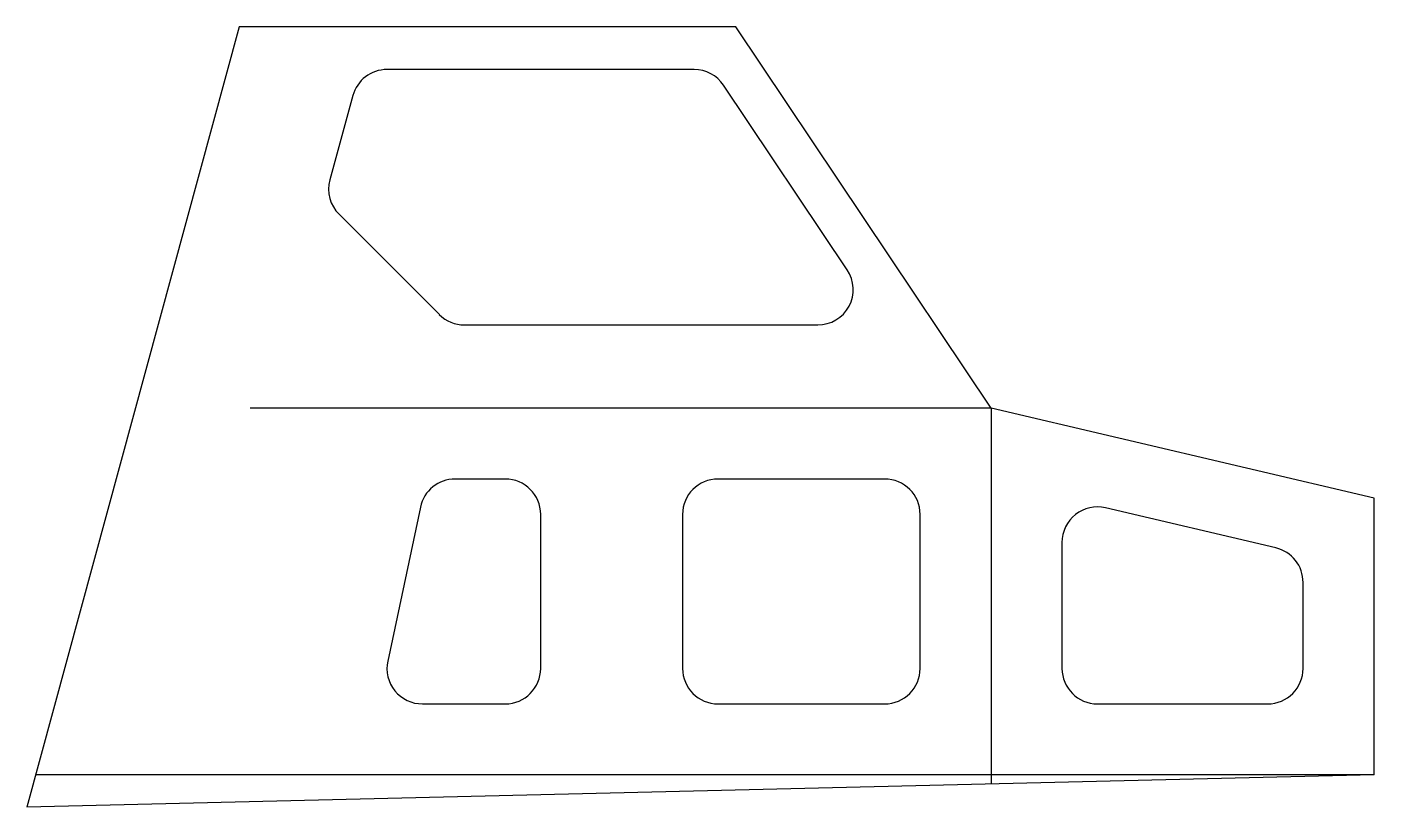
# Model space of a CAD drawing. Extents: x -732 to 1167, y 5642 to 6742.
import ezdxf

# ---------------------------------------------------------------- set-up
doc = ezdxf.new("R2010")
doc.units = 0
doc.layers.get('0').update_dxf_attribs({"linetype": 'continuous'})

# ---------------------------------------------------------------- blocks, each defined once
blk = doc.blocks.new('FACEBINDER')
at = {"color": 0}
for p, q in [((-432.7, 6742.1), (-732, 5642.1)), ((267.3, 6742.1), (-432.7, 6742.1)), ((627.4, 6204.7), (267.3, 6742.1)), ((208.6, 6682.1), (-224.3, 6682.1)), ((424.5, 6399.7), (250.1, 6660)), ((-272.5, 6645.3), (-304.9, 6526.4)), ((-292, 6477.9), (-150.5, 6336.5)), ((-115.2, 6321.9), (383, 6321.9)), ((1167.4, 6077.6), (627.4, 6204.7)), ((-57.6, 6104.7), (-128.3, 6104.7)), ((477.4, 6104.7), (242.4, 6104.7)), ((-177.2, 6065.1), (-223.3, 5848)), ((1028.9, 6007.5), (788.9, 6064)), ((1167.4, 5687.6), (1167.4, 6077.6)), ((-7.6, 5837.6), (-7.6, 6054.7)), ((192.4, 6054.7), (192.4, 5837.6)), ((527.4, 5837.6), (527.4, 6054.7)), ((727.4, 6015.3), (727.4, 5837.6)), ((1067.4, 5837.6), (1067.4, 5958.8)), ((-174.4, 5787.6), (-57.6, 5787.6)), ((242.4, 5787.6), (477.4, 5787.6)), ((777.4, 5787.6), (1017.4, 5787.6)), ((1167.4, 5687.6), (-732, 5642.1))]:
    blk.add_line(p, q, dxfattribs=at)
for centre, start, end in [((-224.3, 6632.1), 90, 164.7772), ((208.6, 6632.1), 33.8246, 90), ((-256.6, 6513.3), 164.7772, -135), ((383, 6371.9), -90, 33.8246), ((-115.2, 6371.9), -135, -90), ((-128.3, 6054.7), 90, 168), ((-57.6, 6054.7), 0, 90), ((242.4, 6054.7), 90, 180), ((477.4, 6054.7), 0, 90), ((777.4, 6015.3), 76.7585, 180), ((1017.4, 5958.8), 0, 76.7585), ((-174.4, 5837.6), 168, -90), ((-57.6, 5837.6), -90, 0), ((242.4, 5837.6), 180, -90), ((477.4, 5837.6), -90, 0), ((777.4, 5837.6), 180, -90), ((1017.4, 5837.6), -90, 0)]:
    blk.add_arc(centre, 50, start, end, dxfattribs=at)

msp = doc.modelspace()

# ---------------------------------------------------------------- linework, layer by layer
at = {"layer": 'Construction', "color": 150}
for points in [[(627.4, 6204.7), (-417.3, 6204.7)], [(627.4, 6204.7), (627.4, 5675)], [(627.4, 6204.7), (627.4, 6104.7)], [(1167.4, 5687.6), (-719.3, 5687.6)]]:
    msp.add_lwpolyline(points, dxfattribs=at)

# ---------------------------------------------------------------- block references
at = {"color": 0}
msp.add_blockref('FACEBINDER', (0, 0), dxfattribs=at)

doc.saveas('drawing.dxf')
